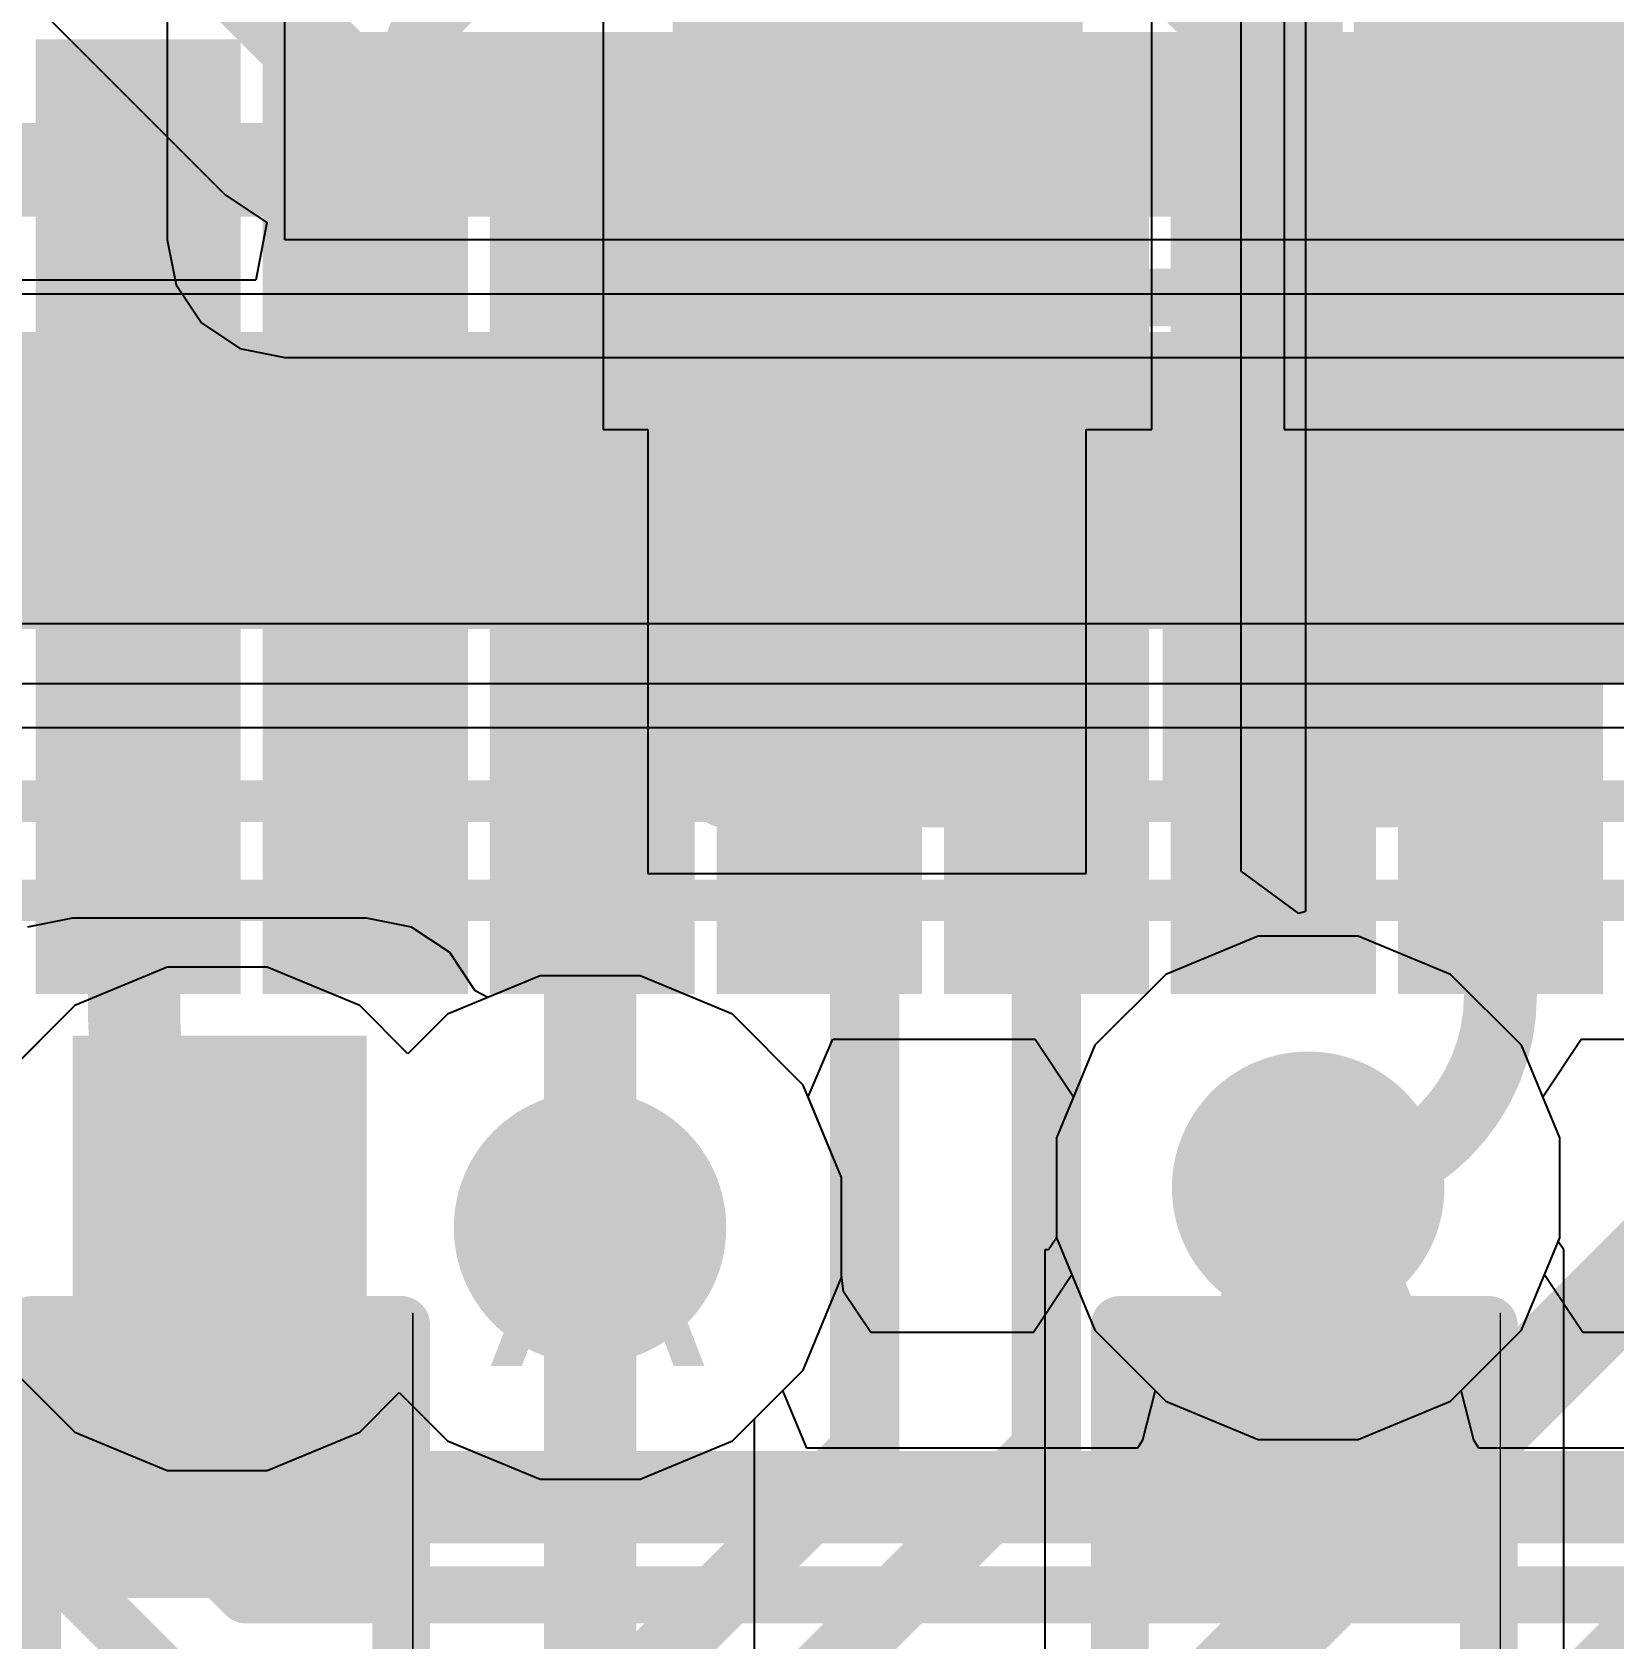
# Model space of a CAD drawing. Header units: inches. Extents: x 0 to 208, y 0 to 213.
# Drawn here: x 4.1162 to 4.2533, y 3.0297 to 3.169 of the extents above; entities that cross this region are included whole.
import ezdxf

# ---------------------------------------------------------------- set-up
doc = ezdxf.new("R2010")
doc.units = ezdxf.units.IN
doc.header["$MEASUREMENT"] = 0
for name, color, linetype in [('Bottom Layer', 5, 'Continuous'), ('Bottom Overlay', 54, 'Continuous'), ('Bottom Paste', 16, 'Continuous'), ('Bottom Solder', 6, 'Continuous'), ('Drill Drawing', 1, 'Continuous'), ('L2_GND1', 16, 'Continuous'), ('L3_SIG1', 76, 'Continuous'), ('L4_PWR', 90, 'Continuous'), ('L5_GND2', 156, 'Continuous'), ('L6_SIG2', 130, 'Continuous'), ('L7_GND3', 216, 'Continuous'), ('Top Layer', 1, 'Continuous'), ('Top Paste', 8, 'Continuous'), ('Top Solder', 216, 'Continuous'), ('Via Holes', 16, 'Continuous')]:
    doc.layers.add(name, color=color, linetype=linetype)
doc.styles.add('Arial', font='', dxfattribs={"height": 0.2})
doc.styles.get('Arial').set_extended_font_data('Arial')

# ---------------------------------------------------------------- blocks, each defined once
blk = doc.blocks.new('AS0B826_S78B_7H_8')
at = {"layer": 'Top Layer'}
for points in [[(1.20373715, 1.0386207), (1.21751665, 1.0386207), (1.21751665, 0.9598807), (1.20373715, 0.9598807)], [(1.22342715, 1.0386207), (1.23720665, 1.0386207), (1.23720665, 0.9598807), (1.22342715, 0.9598807)], [(1.24310715, 1.0386207), (1.25688665, 1.0386207), (1.25688665, 0.9598807), (1.24310715, 0.9598807)], [(1.26279715, 1.0386207), (1.27657665, 1.0386207), (1.27657665, 0.9598807), (1.26279715, 0.9598807)], [(1.28248715, 1.0386207), (1.29626665, 1.0386207), (1.29626665, 0.9598807), (1.28248715, 0.9598807)], [(1.30216715, 1.0386207), (1.31594665, 1.0386207), (1.31594665, 0.9598807), (1.30216715, 0.9598807)], [(1.32185715, 1.0386207), (1.33563665, 1.0386207), (1.33563665, 0.9598807), (1.32185715, 0.9598807)]]:
    blk.add_hatch(color=1, dxfattribs=at).paths.add_polyline_path(points)
at = {"layer": 'Top Paste'}
for points in [[(1.20373715, 1.0386207), (1.21751665, 1.0386207), (1.21751665, 0.9598807), (1.20373715, 0.9598807)], [(1.22342715, 1.0386207), (1.23720665, 1.0386207), (1.23720665, 0.9598807), (1.22342715, 0.9598807)], [(1.24310715, 1.0386207), (1.25688665, 1.0386207), (1.25688665, 0.9598807), (1.24310715, 0.9598807)], [(1.26279715, 1.0386207), (1.27657665, 1.0386207), (1.27657665, 0.9598807), (1.26279715, 0.9598807)], [(1.28248715, 1.0386207), (1.29626665, 1.0386207), (1.29626665, 0.9598807), (1.28248715, 0.9598807)], [(1.30216715, 1.0386207), (1.31594665, 1.0386207), (1.31594665, 0.9598807), (1.30216715, 0.9598807)], [(1.32185715, 1.0386207), (1.33563665, 1.0386207), (1.33563665, 0.9598807), (1.32185715, 0.9598807)]]:
    blk.add_hatch(color=8, dxfattribs=at).paths.add_polyline_path(points)
at = {"layer": 'Top Solder'}
for points in [[(1.20173715, 1.0406207), (1.21951665, 1.0406207), (1.21951665, 0.9578807), (1.20173715, 0.9578807)], [(1.22142715, 1.0406207), (1.23920665, 1.0406207), (1.23920665, 0.9578807), (1.22142715, 0.9578807)], [(1.24110715, 1.0406207), (1.25888665, 1.0406207), (1.25888665, 0.9578807), (1.24110715, 0.9578807)], [(1.26079715, 1.0406207), (1.27857665, 1.0406207), (1.27857665, 0.9578807), (1.26079715, 0.9578807)], [(1.28048715, 1.0406207), (1.29826665, 1.0406207), (1.29826665, 0.9578807), (1.28048715, 0.9578807)], [(1.30016715, 1.0406207), (1.31794665, 1.0406207), (1.31794665, 0.9578807), (1.30016715, 0.9578807)], [(1.31985715, 1.0406207), (1.33763665, 1.0406207), (1.33763665, 0.9578807), (1.31985715, 0.9578807)]]:
    blk.add_hatch(color=216, dxfattribs=at).paths.add_polyline_path(points)
blk = doc.blocks.new('R___0402_B_40')
at = {"layer": 'Bottom Layer'}
for points in [[(-0.009500000000000001, 0.0124991), (-0.009499999999999998, -0.0125009), (-0.0275, -0.0125009), (-0.0275, 0.0124991)], [(0.0275, 0.0124991), (0.0275, -0.0125009), (0.009500000000000001, -0.0125009), (0.009499999999999998, 0.0124991)]]:
    blk.add_hatch(color=5, dxfattribs=at).paths.add_polyline_path(points)
at = {"layer": 'Bottom Paste'}
for points in [[(-0.009500000000000001, 0.0124991), (-0.009499999999999998, -0.0125009), (-0.0275, -0.0125009), (-0.0275, 0.0124991)], [(0.0275, 0.0124991), (0.0275, -0.0125009), (0.009500000000000001, -0.0125009), (0.009499999999999998, 0.0124991)]]:
    blk.add_hatch(color=16, dxfattribs=at).paths.add_polyline_path(points)
at = {"layer": 'Bottom Solder'}
for points in [[(-0.007334600000000002, 0.0146645), (-0.007334599999999998, -0.0146663), (-0.0296654, -0.0146663), (-0.0296654, 0.0146645)], [(0.0296654, 0.0146645), (0.0296654, -0.0146663), (0.007334600000000002, -0.0146663), (0.007334599999999998, 0.0146645)]]:
    blk.add_hatch(color=6, dxfattribs=at).paths.add_polyline_path(points)
at = {"layer": 'Bottom Overlay'}
for points in [[(-0.031, -0.0160009, 0.005, 0.005, 0), (-0.031, 0.0159991, 0.005, 0.005, 0)], [(0.031, 0.0159991, 0.005, 0.005, 0), (-0.031, 0.0159991, 0.005, 0.005, 0)], [(0.031, -0.0160009, 0.005, 0.005, 0), (0.031, 0.0159991, 0.005, 0.005, 0)], [(0.032, 0.0169991, 0.000127, 0.000127, 0), (-0.032, 0.0169991, 0.000127, 0.000127, 0)], [(0.031, -0.0160009, 0.005, 0.005, 0), (-0.031, -0.0160009, 0.005, 0.005, 0)]]:
    blk.add_lwpolyline(points, format="xyseb", dxfattribs=at)
for points in [[(-0.03225, 0.0159991, 0.0025, 0.0025, 1), (-0.02975, 0.0159991, 0.0025, 0.0025, 1)], [(-0.03225, 0.0159991, 0.0025, 0.0025, 1), (-0.02975, 0.0159991, 0.0025, 0.0025, 1)], [(0.02975, 0.0159991, 0.0025, 0.0025, 1), (0.03225, 0.0159991, 0.0025, 0.0025, 1)], [(0.02975, 0.0159991, 0.0025, 0.0025, 1), (0.03225, 0.0159991, 0.0025, 0.0025, 1)], [(-0.0320317, 0.0169991, 6.35e-05, 6.35e-05, 1), (-0.0319683, 0.0169991, 6.35e-05, 6.35e-05, 1)], [(0.0319683, 0.0169991, 6.35e-05, 6.35e-05, 1), (0.0320317, 0.0169991, 6.35e-05, 6.35e-05, 1)], [(-0.03225, -0.0160009, 0.0025, 0.0025, 1), (-0.02975, -0.0160009, 0.0025, 0.0025, 1)], [(-0.03225, -0.0160009, 0.0025, 0.0025, 1), (-0.02975, -0.0160009, 0.0025, 0.0025, 1)], [(0.02975, -0.0160009, 0.0025, 0.0025, 1), (0.03225, -0.0160009, 0.0025, 0.0025, 1)], [(0.02975, -0.0160009, 0.0025, 0.0025, 1), (0.03225, -0.0160009, 0.0025, 0.0025, 1)]]:
    blk.add_lwpolyline(points, format="xyseb", close=True, dxfattribs=at)
blk = doc.blocks.new('R___0402_B_145')
at = {"layer": 'Bottom Layer'}
for points in [[(-0.009500800000000002, 0.0124998), (-0.009500799999999998, -0.0125002), (-0.0275008, -0.0125002), (-0.0275008, 0.0124998)], [(0.0274992, 0.0124998), (0.0274992, -0.0125002), (0.009499200000000001, -0.0125002), (0.0094992, 0.0124998)]]:
    blk.add_hatch(color=5, dxfattribs=at).paths.add_polyline_path(points)
at = {"layer": 'Bottom Paste'}
for points in [[(-0.009500800000000002, 0.0124998), (-0.009500799999999998, -0.0125002), (-0.0275008, -0.0125002), (-0.0275008, 0.0124998)], [(0.0274992, 0.0124998), (0.0274992, -0.0125002), (0.009499200000000001, -0.0125002), (0.0094992, 0.0124998)]]:
    blk.add_hatch(color=16, dxfattribs=at).paths.add_polyline_path(points)
at = {"layer": 'Bottom Solder'}
for points in [[(-0.007335400000000001, 0.0146652), (-0.007335399999999999, -0.0146656), (-0.0296662, -0.0146656), (-0.0296662, 0.0146652)], [(0.0296646, 0.0146652), (0.0296646, -0.0146656), (0.007333800000000001, -0.0146656), (0.007333799999999999, 0.0146652)]]:
    blk.add_hatch(color=6, dxfattribs=at).paths.add_polyline_path(points)
at = {"layer": 'Bottom Overlay'}
for points in [[(0.0309992, 0.0159998, 0.005, 0.005, 0), (-0.0310008, 0.0159998, 0.005, 0.005, 0)], [(-0.0310008, -0.0160002, 0.005, 0.005, 0), (-0.0310008, 0.0159998, 0.005, 0.005, 0)], [(0.0309992, -0.0160002, 0.005, 0.005, 0), (0.0309992, 0.0159998, 0.005, 0.005, 0)], [(0.0319992, 0.0169998, 0.000127, 0.000127, 0), (-0.0320008, 0.0169998, 0.000127, 0.000127, 0)], [(0.0309992, -0.0160002, 0.005, 0.005, 0), (-0.0310008, -0.0160002, 0.005, 0.005, 0)]]:
    blk.add_lwpolyline(points, format="xyseb", dxfattribs=at)
for points in [[(-0.0322508, 0.0159998, 0.0025, 0.0025, 1), (-0.0297508, 0.0159998, 0.0025, 0.0025, 1)], [(-0.0322508, 0.0159998, 0.0025, 0.0025, 1), (-0.0297508, 0.0159998, 0.0025, 0.0025, 1)], [(0.0297492, 0.0159998, 0.0025, 0.0025, 1), (0.0322492, 0.0159998, 0.0025, 0.0025, 1)], [(0.0297492, 0.0159998, 0.0025, 0.0025, 1), (0.0322492, 0.0159998, 0.0025, 0.0025, 1)], [(-0.0320325, 0.0169998, 6.35e-05, 6.35e-05, 1), (-0.0319691, 0.0169998, 6.35e-05, 6.35e-05, 1)], [(0.0319675, 0.0169998, 6.35e-05, 6.35e-05, 1), (0.0320309, 0.0169998, 6.35e-05, 6.35e-05, 1)], [(-0.0322508, -0.0160002, 0.0025, 0.0025, 1), (-0.0297508, -0.0160002, 0.0025, 0.0025, 1)], [(-0.0322508, -0.0160002, 0.0025, 0.0025, 1), (-0.0297508, -0.0160002, 0.0025, 0.0025, 1)], [(0.0297492, -0.0160002, 0.0025, 0.0025, 1), (0.0322492, -0.0160002, 0.0025, 0.0025, 1)], [(0.0297492, -0.0160002, 0.0025, 0.0025, 1), (0.0322492, -0.0160002, 0.0025, 0.0025, 1)]]:
    blk.add_lwpolyline(points, format="xyseb", close=True, dxfattribs=at)
blk = doc.blocks.new('MAKK2016T2R2M__B_509')
at = {"layer": 'Bottom Layer'}
for points in [[(-0.04330735, 0.03543285), (-0.01574825, 0.03543285), (-0.01574825, -0.03543325), (-0.04330735, -0.03543325)], [(0.01574865, 0.03543285), (0.04330775, 0.03543285), (0.04330775, -0.03543325), (0.01574865, -0.03543325)]]:
    blk.add_hatch(color=5, dxfattribs=at).paths.add_polyline_path(points)
at = {"layer": 'Bottom Paste'}
for points in [[(-0.04330735, 0.03543285), (-0.01574825, 0.03543285), (-0.01574825, -0.03543325), (-0.04330735, -0.03543325)], [(0.01574865, 0.03543285), (0.04330775, 0.03543285), (0.04330775, -0.03543325), (0.01574865, -0.03543325)]]:
    blk.add_hatch(color=16, dxfattribs=at).paths.add_polyline_path(points)
at = {"layer": 'Bottom Solder'}
for points in [[(-0.04730735, 0.03943285), (-0.01174825, 0.03943285), (-0.01174825, -0.03943325), (-0.04730735, -0.03943325)], [(0.01174865, 0.03943285), (0.04730775, 0.03943285), (0.04730775, -0.03943325), (0.01174865, -0.03943325)]]:
    blk.add_hatch(color=6, dxfattribs=at).paths.add_polyline_path(points)
at = {"layer": 'Bottom Overlay'}
for points in [[(0.0070002, 0.0339998, 0.005, 0.005, 0), (-0.0079998, 0.0339998, 0.005, 0.005, 0)], [(0.0070002, -0.0340002, 0.005, 0.005, 0), (-0.0079998, -0.0340002, 0.005, 0.005, 0)]]:
    blk.add_lwpolyline(points, format="xyseb", dxfattribs=at)
for points in [[(-0.0092498, 0.0339998, 0.0025, 0.0025, 1), (-0.0067498, 0.0339998, 0.0025, 0.0025, 1)], [(0.0057502, 0.0339998, 0.0025, 0.0025, 1), (0.0082502, 0.0339998, 0.0025, 0.0025, 1)], [(-0.0092498, -0.0340002, 0.0025, 0.0025, 1), (-0.0067498, -0.0340002, 0.0025, 0.0025, 1)], [(0.0057502, -0.0340002, 0.0025, 0.0025, 1), (0.0082502, -0.0340002, 0.0025, 0.0025, 1)]]:
    blk.add_lwpolyline(points, format="xyseb", close=True, dxfattribs=at)
blk = doc.blocks.new('CAP_0402_B_591')
at = {"layer": 'Bottom Layer'}
for points in [[(-0.009499000000000002, 0.0124998), (-0.009498999999999999, -0.0125002), (-0.027499, -0.0125002), (-0.027499, 0.0124998)], [(0.027501, 0.0124998), (0.027501, -0.0125002), (0.009501, -0.0125002), (0.009500999999999999, 0.0124998)]]:
    blk.add_hatch(color=5, dxfattribs=at).paths.add_polyline_path(points)
at = {"layer": 'Bottom Paste'}
for points in [[(-0.009499000000000002, 0.0124998), (-0.009498999999999999, -0.0125002), (-0.027499, -0.0125002), (-0.027499, 0.0124998)], [(0.027501, 0.0124998), (0.027501, -0.0125002), (0.009501, -0.0125002), (0.009500999999999999, 0.0124998)]]:
    blk.add_hatch(color=16, dxfattribs=at).paths.add_polyline_path(points)
at = {"layer": 'Bottom Solder'}
for points in [[(-0.007136800000000001, 0.014862), (-0.007136799999999999, -0.0148624), (-0.0298612, -0.0148624), (-0.0298612, 0.014862)], [(0.0298632, 0.014862), (0.0298632, -0.0148624), (0.007138800000000002, -0.0148624), (0.007138799999999999, 0.014862)]]:
    blk.add_hatch(color=6, dxfattribs=at).paths.add_polyline_path(points)
at = {"layer": 'Bottom Overlay'}
for points in [[(-0.010999, 0.0159998, 0.005, 0.005, 0), (-0.030999, 0.0159998, 0.005, 0.005, 0)], [(-0.030999, 0.0159998, 0.005, 0.005, 0), (-0.030999, -0.0160002, 0.005, 0.005, 0)], [(0.031001, 0.0159998, 0.005, 0.005, 0), (0.011001, 0.0159998, 0.005, 0.005, 0)], [(0.031001, 0.0159998, 0.005, 0.005, 0), (0.031001, -0.0160002, 0.005, 0.005, 0)], [(-0.010999, -0.0160002, 0.005, 0.005, 0), (-0.030999, -0.0160002, 0.005, 0.005, 0)], [(0.031001, -0.0160002, 0.005, 0.005, 0), (0.011001, -0.0160002, 0.005, 0.005, 0)]]:
    blk.add_lwpolyline(points, format="xyseb", dxfattribs=at)
for points in [[(-0.032249, 0.0159998, 0.0025, 0.0025, 1), (-0.029749, 0.0159998, 0.0025, 0.0025, 1)], [(-0.032249, 0.0159998, 0.0025, 0.0025, 1), (-0.029749, 0.0159998, 0.0025, 0.0025, 1)], [(-0.012249, 0.0159998, 0.0025, 0.0025, 1), (-0.009749, 0.0159998, 0.0025, 0.0025, 1)], [(0.009751, 0.0159998, 0.0025, 0.0025, 1), (0.012251, 0.0159998, 0.0025, 0.0025, 1)], [(0.029751, 0.0159998, 0.0025, 0.0025, 1), (0.032251, 0.0159998, 0.0025, 0.0025, 1)], [(0.029751, 0.0159998, 0.0025, 0.0025, 1), (0.032251, 0.0159998, 0.0025, 0.0025, 1)], [(-0.032249, -0.0160002, 0.0025, 0.0025, 1), (-0.029749, -0.0160002, 0.0025, 0.0025, 1)], [(-0.032249, -0.0160002, 0.0025, 0.0025, 1), (-0.029749, -0.0160002, 0.0025, 0.0025, 1)], [(-0.012249, -0.0160002, 0.0025, 0.0025, 1), (-0.009749, -0.0160002, 0.0025, 0.0025, 1)], [(0.009751, -0.0160002, 0.0025, 0.0025, 1), (0.012251, -0.0160002, 0.0025, 0.0025, 1)], [(0.029751, -0.0160002, 0.0025, 0.0025, 1), (0.032251, -0.0160002, 0.0025, 0.0025, 1)], [(0.029751, -0.0160002, 0.0025, 0.0025, 1), (0.032251, -0.0160002, 0.0025, 0.0025, 1)]]:
    blk.add_lwpolyline(points, format="xyseb", close=True, dxfattribs=at)

msp = doc.modelspace()

# ---------------------------------------------------------------- hatches: boundary and pattern name
at = {"layer": 'Bottom Layer'}
msp.add_hatch(color=5, dxfattribs=at).paths.add_polyline_path([(4.1196698, 3.0354396), (4.1451698, 3.0354396), (4.1451698, 3.082), (4.1196698, 3.082)])
h = msp.add_hatch(color=5, dxfattribs=at)
edge = h.paths.add_edge_path()
edge.add_arc((4.2268151, 3.0688252), 0.011811, 0, 360)
h = msp.add_hatch(color=5, dxfattribs=at)
edge = h.paths.add_edge_path()
edge.add_arc((4.1322158, 3.0661305), 0.011811, 0, 360)
h = msp.add_hatch(color=5, dxfattribs=at)
edge = h.paths.add_edge_path()
edge.add_arc((4.1645418, 3.0653776), 0.011811, 0, 360)
at = {"layer": 'L2_GND1'}
h = msp.add_hatch(color=16, dxfattribs=at)
edge = h.paths.add_edge_path()
edge.add_arc((4.2268151, 3.0688252), 0.011811, 0, 360)
h = msp.add_hatch(color=16, dxfattribs=at)
edge = h.paths.add_edge_path()
edge.add_arc((4.1322158, 3.0661305), 0.011811, 0, 360)
h = msp.add_hatch(color=16, dxfattribs=at)
edge = h.paths.add_edge_path()
edge.add_arc((4.1645418, 3.0653776), 0.011811, 0, 360)
at = {"layer": 'L3_SIG1'}
h = msp.add_hatch(color=76, dxfattribs=at)
edge = h.paths.add_edge_path()
edge.add_arc((4.2268151, 3.0688252), 0.011811, 0, 360)
h = msp.add_hatch(color=76, dxfattribs=at)
edge = h.paths.add_edge_path()
edge.add_arc((4.1322158, 3.0661305), 0.011811, 0, 360)
h = msp.add_hatch(color=76, dxfattribs=at)
edge = h.paths.add_edge_path()
edge.add_arc((4.1645418, 3.0653776), 0.011811, 0, 360)
at = {"layer": 'L4_PWR'}
h = msp.add_hatch(color=90, dxfattribs=at)
edge = h.paths.add_edge_path()
edge.add_arc((4.2268151, 3.0688252), 0.011811, 0, 360)
h = msp.add_hatch(color=90, dxfattribs=at)
edge = h.paths.add_edge_path()
edge.add_arc((4.1322158, 3.0661305), 0.011811, 0, 360)
h = msp.add_hatch(color=90, dxfattribs=at)
edge = h.paths.add_edge_path()
edge.add_arc((4.1645418, 3.0653776), 0.011811, 0, 360)
at = {"layer": 'L5_GND2'}
h = msp.add_hatch(color=156, dxfattribs=at)
edge = h.paths.add_edge_path()
edge.add_arc((4.2268151, 3.0688252), 0.011811, 0, 360)
h = msp.add_hatch(color=156, dxfattribs=at)
edge = h.paths.add_edge_path()
edge.add_arc((4.1322158, 3.0661305), 0.011811, 0, 360)
h = msp.add_hatch(color=156, dxfattribs=at)
edge = h.paths.add_edge_path()
edge.add_arc((4.1645418, 3.0653776), 0.011811, 0, 360)
at = {"layer": 'L6_SIG2'}
h = msp.add_hatch(color=130, dxfattribs=at)
edge = h.paths.add_edge_path()
edge.add_arc((4.2268151, 3.0688252), 0.011811, 0, 360)
h = msp.add_hatch(color=130, dxfattribs=at)
edge = h.paths.add_edge_path()
edge.add_arc((4.1322158, 3.0661305), 0.011811, 0, 360)
h = msp.add_hatch(color=130, dxfattribs=at)
edge = h.paths.add_edge_path()
edge.add_arc((4.1645418, 3.0653776), 0.011811, 0, 360)
at = {"layer": 'L7_GND3'}
h = msp.add_hatch(color=216, dxfattribs=at)
edge = h.paths.add_edge_path()
edge.add_arc((4.2268151, 3.0688252), 0.011811, 0, 360)
h = msp.add_hatch(color=216, dxfattribs=at)
edge = h.paths.add_edge_path()
edge.add_arc((4.1322158, 3.0661305), 0.011811, 0, 360)
h = msp.add_hatch(color=216, dxfattribs=at)
edge = h.paths.add_edge_path()
edge.add_arc((4.1645418, 3.0653776), 0.011811, 0, 360)
at = {"layer": 'Top Layer'}
h = msp.add_hatch(color=1, dxfattribs=at)
edge = h.paths.add_edge_path()
edge.add_arc((4.2268151, 3.0688252), 0.011811, 0, 360)
h = msp.add_hatch(color=1, dxfattribs=at)
edge = h.paths.add_edge_path()
edge.add_arc((4.1322158, 3.0661305), 0.011811, 0, 360)
h = msp.add_hatch(color=1, dxfattribs=at)
edge = h.paths.add_edge_path()
edge.add_arc((4.1645418, 3.0653776), 0.011811, 0, 360)
at = {"layer": 'Via Holes'}
h = msp.add_hatch(color=7, dxfattribs=at)
edge = h.paths.add_edge_path()
edge.add_arc((4.2268151, 3.0688252), 0.0059055, 0, 360)
h = msp.add_hatch(color=7, dxfattribs=at)
edge = h.paths.add_edge_path()
edge.add_arc((4.1322158, 3.0661305), 0.0059055, 0, 360)
h = msp.add_hatch(color=7, dxfattribs=at)
edge = h.paths.add_edge_path()
edge.add_arc((4.1645418, 3.0653776), 0.0059055, 0, 360)

# ---------------------------------------------------------------- linework, layer by layer
at = {"layer": 'Bottom Layer'}
for p, q in [((4.2132513, 3.1345672), (4.2132513, 3.214)), ((4.2247483, 3.2119702), (4.2247483, 3.1345672)), ((4.1656923, 3.1750708), (4.1656923, 3.1345672)), ((4.1656923, 3.1345672), (4.1695588, 3.1345672)), ((4.1695588, 3.1345672), (4.1695588, 3.0960664)), ((4.2075588, 3.0960664), (4.2075588, 3.1345672)), ((4.2075588, 3.1345672), (4.2132513, 3.1345672)), ((4.2247483, 3.1345672), (4.2723073, 3.1345672)), ((4.1695588, 3.0960664), (4.2075588, 3.0960664)), ((4.1196698, 3.0921959), (4.115768, 3.0914198)), ((4.1451698, 3.0921959), (4.1196698, 3.0921959)), ((4.1490716, 3.0914198), (4.1451698, 3.0921959)), ((4.1523794, 3.0892096), (4.1490716, 3.0914198)), ((4.2224766, 3.0906362), (4.2144602, 3.0873157)), ((4.2311536, 3.0906362), (4.2224766, 3.0906362)), ((4.23917, 3.0873157), (4.2311536, 3.0906362)), ((4.1545895, 3.0859019), (4.1523794, 3.0892096)), ((4.1602033, 3.0871886), (4.1556842, 3.0853167)), ((4.1688803, 3.0871886), (4.1602033, 3.0871886)), ((4.1768967, 3.0838681), (4.1688803, 3.0871886)), ((4.2144602, 3.0873157), (4.2083246, 3.0811801)), ((4.2453056, 3.0811801), (4.23917, 3.0873157)), ((4.1556842, 3.0853167), (4.1545895, 3.0859019)), ((4.1830323, 3.0777325), (4.1768967, 3.0838681)), ((4.2083246, 3.0811801), (4.2050041, 3.0731637)), ((4.2486261, 3.0731637), (4.2453056, 3.0811801)), ((4.1863528, 3.0697161), (4.1830323, 3.0777325)), ((4.2050041, 3.0731637), (4.2050041, 3.0644868)), ((4.2486261, 3.0644867), (4.2486261, 3.0731637)), ((4.1863528, 3.0610391), (4.1863528, 3.0697161)), ((4.2050041, 3.0644868), (4.2043044, 3.0634396)), ((4.248496, 3.0641727), (4.2486261, 3.0644867)), ((4.2489859, 3.0634396), (4.248496, 3.0641727)), ((4.2043044, 3.0634396), (4.2039858, 3.0634396)), ((4.2039858, 3.0634396), (4.2039858, 3.0215553)), ((4.2489858, 3.0128856), (4.2489858, 3.0634396)), ((4.2489858, 3.0634396), (4.2489859, 3.0634396)), ((4.1830323, 3.0530227), (4.1863528, 3.0610391)), ((4.1788161, 3.0488065), (4.1830323, 3.0530227)), ((4.1788161, 3.0218263), (4.1788161, 3.0488065))]:
    msp.add_line(p, q, dxfattribs=at)
for points in [[(4.1885588, 3.1185664, 0.008, 0.008, 0), (4.1885588, 3.1888236, 0.008, 0.008, 0)], [(4.2255588, 3.1185664, 0.012, 0.012, 0), (4.2752643, 3.1185664, 0.012, 0.012, 0)], [(4.2268151, 3.0457689, 0.00633, 0.00633, 0), (4.2268151, 3.0688252, 0.00633, 0.00633, 0)], [(4.1356928, 3.0656075, 0.008, 0.008, 0), (4.1362158, 3.0661305, 0.008, 0.008, 0)], [(4.1356928, 3.0449626, 0.008, 0.008, 0), (4.1356928, 3.0656075, 0.008, 0.008, 0)], [(4.1645418, 2.9721978, 0.008, 0.008, 0), (4.1645418, 3.0653776, 0.008, 0.008, 0)], [(4.1351698, 3.0444396, 0.008, 0.008, 0), (4.1356928, 3.0449626, 0.008, 0.008, 0)]]:
    msp.add_lwpolyline(points, format="xyseb", dxfattribs=at)
for points in [[(4.2225588, 3.1185664, 0.006, 0.006, 1), (4.2285588, 3.1185664, 0.006, 0.006, 1)], [(4.1865588, 3.1185664, 0.004, 0.004, 1), (4.1905588, 3.1185664, 0.004, 0.004, 1)], [(4.2252326, 3.0688252, 0.003165, 0.003165, 1), (4.2283976, 3.0688252, 0.003165, 0.003165, 1)], [(4.1342158, 3.0661305, 0.004, 0.004, 1), (4.1382158, 3.0661305, 0.004, 0.004, 1)], [(4.1336928, 3.0656075, 0.004, 0.004, 1), (4.1376928, 3.0656075, 0.004, 0.004, 1)], [(4.1336928, 3.0656075, 0.004, 0.004, 1), (4.1376928, 3.0656075, 0.004, 0.004, 1)], [(4.1625418, 3.0653776, 0.004, 0.004, 1), (4.1665418, 3.0653776, 0.004, 0.004, 1)], [(4.1336928, 3.0449626, 0.004, 0.004, 1), (4.1376928, 3.0449626, 0.004, 0.004, 1)], [(4.1336928, 3.0449626, 0.004, 0.004, 1), (4.1376928, 3.0449626, 0.004, 0.004, 1)], [(4.2252326, 3.0457689, 0.003165, 0.003165, 1), (4.2283976, 3.0457689, 0.003165, 0.003165, 1)], [(4.1331698, 3.0444396, 0.004, 0.004, 1), (4.1371698, 3.0444396, 0.004, 0.004, 1)]]:
    msp.add_lwpolyline(points, format="xyseb", close=True, dxfattribs=at)
at = {"layer": 'L2_GND1'}
for p, q in [((3.7957849, 3.1125442), (4.5090469, 3.1125442)), ((4.2224766, 3.0906362), (4.2144602, 3.0873157)), ((4.2311536, 3.0906362), (4.2224766, 3.0906362)), ((4.23917, 3.0873157), (4.2311536, 3.0906362)), ((4.1278773, 3.0879415), (4.1198609, 3.084621)), ((4.1365543, 3.0879415), (4.1278773, 3.0879415)), ((4.1445707, 3.084621), (4.1365543, 3.0879415)), ((4.1602033, 3.0871886), (4.1521869, 3.0838681)), ((4.1688803, 3.0871886), (4.1602033, 3.0871886)), ((4.1768967, 3.0838681), (4.1688803, 3.0871886)), ((4.2144602, 3.0873157), (4.2083246, 3.0811801)), ((4.2453056, 3.0811801), (4.23917, 3.0873157)), ((4.1198609, 3.084621), (4.1137253, 3.0784854)), ((4.1487552, 3.0804364), (4.1445707, 3.084621)), ((4.1521869, 3.0838681), (4.1487552, 3.0804364)), ((4.1830323, 3.0777325), (4.1768967, 3.0838681)), ((4.2083246, 3.0811801), (4.2050041, 3.0731637)), ((4.2486261, 3.0731637), (4.2453056, 3.0811801)), ((4.1863528, 3.0697161), (4.1830323, 3.0777325)), ((4.2050041, 3.0731637), (4.2050041, 3.0644867)), ((4.2486261, 3.0644867), (4.2486261, 3.0731637)), ((4.1863528, 3.0610391), (4.1863528, 3.0697161)), ((4.2050041, 3.0644867), (4.2083246, 3.0564703)), ((4.2453056, 3.0564703), (4.2486261, 3.0644867)), ((4.1830323, 3.0530227), (4.1863528, 3.0610391)), ((4.2083246, 3.0564703), (4.2144602, 3.0503347)), ((4.23917, 3.0503347), (4.2453056, 3.0564703)), ((4.1137253, 3.0537756), (4.1198609, 3.04764)), ((4.1768967, 3.0468871), (4.1830323, 3.0530227)), ((4.1445707, 3.04764), (4.1480024, 3.0510716)), ((4.1480024, 3.0510716), (4.1521869, 3.0468871)), ((4.2144602, 3.0503347), (4.2224766, 3.0470142)), ((4.2311536, 3.0470142), (4.23917, 3.0503347)), ((4.1198609, 3.04764), (4.1278773, 3.0443195)), ((4.1365543, 3.0443195), (4.1445707, 3.04764)), ((4.1521869, 3.0468871), (4.1602033, 3.0435666)), ((4.1688803, 3.0435666), (4.1768967, 3.0468871)), ((4.2224766, 3.0470142), (4.2311536, 3.0470142)), ((4.1278773, 3.0443195), (4.1365543, 3.0443195)), ((4.1602033, 3.0435666), (4.1688803, 3.0435666))]:
    msp.add_line(p, q, dxfattribs=at)
for points in [[(4.107, 3.157, 0.008, 0.008, 0), (4.6323664, 3.157, 0.008, 0.008, 0)], [(3.7898723, 3.1268185, 0.008, 0.008, 0), (4.6488185, 3.1268185, 0.008, 0.008, 0)]]:
    msp.add_lwpolyline(points, format="xyseb", dxfattribs=at)
at = {"layer": 'L3_SIG1'}
for p, q in [((4.1278655, 3.2033525), (4.1278655, 3.151)), ((4.1380614, 3.151), (4.1380614, 3.2033525)), ((4.1278655, 3.151), (4.1286416, 3.1470982)), ((4.591, 3.151), (4.1380614, 3.151)), ((4.1286416, 3.1470982), (4.1308518, 3.1437904)), ((4.1308518, 3.1437904), (4.1341596, 3.1415802)), ((4.1341596, 3.1415802), (4.1380614, 3.1408041)), ((4.1380614, 3.1408041), (4.591, 3.1408041)), ((4.2224766, 3.0906362), (4.2144602, 3.0873157)), ((4.2311536, 3.0906362), (4.2224766, 3.0906362)), ((4.23917, 3.0873157), (4.2311536, 3.0906362)), ((4.1278773, 3.0879415), (4.1198609, 3.084621)), ((4.1365543, 3.0879415), (4.1278773, 3.0879415)), ((4.1445707, 3.084621), (4.1365543, 3.0879415)), ((4.1602033, 3.0871886), (4.1521869, 3.0838681)), ((4.1688803, 3.0871886), (4.1602033, 3.0871886)), ((4.1768967, 3.0838681), (4.1688803, 3.0871886)), ((4.2144602, 3.0873157), (4.2083246, 3.0811801)), ((4.2453056, 3.0811801), (4.23917, 3.0873157)), ((4.1198609, 3.084621), (4.114271, 3.0790311)), ((4.1487552, 3.0804364), (4.1445707, 3.084621)), ((4.1521869, 3.0838681), (4.1487552, 3.0804364)), ((4.1830323, 3.0777325), (4.1768967, 3.0838681)), ((4.2083246, 3.0811801), (4.2050041, 3.0731637)), ((4.2486261, 3.0731637), (4.2453056, 3.0811801)), ((4.1863528, 3.0697161), (4.1830323, 3.0777325)), ((4.2050041, 3.0731637), (4.2050041, 3.0644867)), ((4.2486261, 3.0644867), (4.2486261, 3.0731637)), ((4.1863528, 3.0610391), (4.1863528, 3.0697161)), ((4.2050041, 3.0644867), (4.2083246, 3.0564703)), ((4.2453056, 3.0564703), (4.2486261, 3.0644867)), ((4.1830323, 3.0530227), (4.1863528, 3.0610391)), ((4.2083246, 3.0564703), (4.213546, 3.0512489)), ((4.2400842, 3.0512489), (4.2453056, 3.0564703)), ((4.1812585, 3.0512489), (4.1830323, 3.0530227)), ((4.1833296, 3.0462489), (4.1812585, 3.0512489)), ((4.213546, 3.0512489), (4.2124354, 3.0469539)), ((4.2411948, 3.0469539), (4.2400842, 3.0512489)), ((4.2120131, 3.0462489), (4.1833296, 3.0462489)), ((4.2124354, 3.0469539), (4.2120131, 3.0462489)), ((4.2416171, 3.0462489), (4.2411948, 3.0469539)), ((4.3541713, 3.0462489), (4.2416171, 3.0462489))]:
    msp.add_line(p, q, dxfattribs=at)
for points in [[(4.0775371, 3.0907108, 0.0049435, 0.0049435, 0), (4.134715, 3.0335329, 0.0049435, 0.0049435, 0)], [(4.0675936, 3.0865921, 0.0049435, 0.0049435, 0), (4.1305963, 3.0235894, 0.0049435, 0.0049435, 0)], [(4.134715, 3.0335329, 0.0049435, 0.0049435, 0), (4.3967202, 3.0335329, 0.0049435, 0.0049435, 0)]]:
    msp.add_lwpolyline(points, format="xyseb", dxfattribs=at)
msp.add_lwpolyline([(4.1334791, 3.0335329, 0.0024717, 0.0024717, 1), (4.1359509, 3.0335329, 0.0024717, 0.0024717, 1)], format="xyseb", close=True, dxfattribs=at)
msp.add_lwpolyline([(4.1334791, 3.0335329, 0.0024717, 0.0024717, 1), (4.1359509, 3.0335329, 0.0024717, 0.0024717, 1)], format="xyseb", close=True, dxfattribs=at)
at = {"layer": 'L4_PWR'}
for p, q in [((4.2224766, 3.0906362), (4.2144602, 3.0873157)), ((4.2311536, 3.0906362), (4.2224766, 3.0906362)), ((4.23917, 3.0873157), (4.2311536, 3.0906362)), ((4.1278773, 3.0879415), (4.1198609, 3.084621)), ((4.1365543, 3.0879415), (4.1278773, 3.0879415)), ((4.1445707, 3.084621), (4.1365543, 3.0879415)), ((4.1602033, 3.0871886), (4.1521869, 3.0838681)), ((4.1688803, 3.0871886), (4.1602033, 3.0871886)), ((4.1768967, 3.0838681), (4.1688803, 3.0871886)), ((4.2144602, 3.0873157), (4.2083246, 3.0811801)), ((4.2453056, 3.0811801), (4.23917, 3.0873157)), ((4.1198609, 3.084621), (4.1137253, 3.0784854)), ((4.1487552, 3.0804364), (4.1445707, 3.084621)), ((4.1521869, 3.0838681), (4.1487552, 3.0804364)), ((4.1830323, 3.0777325), (4.1768967, 3.0838681)), ((4.2083246, 3.0811801), (4.2050041, 3.0731637)), ((4.2486261, 3.0731637), (4.2453056, 3.0811801)), ((4.1863528, 3.0697161), (4.1830323, 3.0777325)), ((4.2050041, 3.0731637), (4.2050041, 3.0644867)), ((4.2486261, 3.0644867), (4.2486261, 3.0731637)), ((4.1863528, 3.0610391), (4.1863528, 3.0697161)), ((4.2050041, 3.0644867), (4.2083246, 3.0564703)), ((4.2453056, 3.0564703), (4.2486261, 3.0644867)), ((4.1830323, 3.0530227), (4.1863528, 3.0610391)), ((4.2083246, 3.0564703), (4.2144602, 3.0503347)), ((4.23917, 3.0503347), (4.2453056, 3.0564703)), ((4.1137253, 3.0537756), (4.1198609, 3.04764)), ((4.1768967, 3.0468871), (4.1830323, 3.0530227)), ((4.1445707, 3.04764), (4.1480024, 3.0510716)), ((4.1480024, 3.0510716), (4.1521869, 3.0468871)), ((4.2144602, 3.0503347), (4.2224766, 3.0470142)), ((4.2311536, 3.0470142), (4.23917, 3.0503347)), ((4.1198609, 3.04764), (4.1278773, 3.0443195)), ((4.1365543, 3.0443195), (4.1445707, 3.04764)), ((4.1521869, 3.0468871), (4.1602033, 3.0435666)), ((4.1688803, 3.0435666), (4.1768967, 3.0468871)), ((4.2224766, 3.0470142), (4.2311536, 3.0470142)), ((4.1278773, 3.0443195), (4.1365543, 3.0443195)), ((4.1602033, 3.0435666), (4.1688803, 3.0435666))]:
    msp.add_line(p, q, dxfattribs=at)
at = {"layer": 'L5_GND2'}
for p, q in [((5.2655061, 3.1462743), (3.736, 3.1462743)), ((3.7419126, 3.1177257), (4.5135888, 3.1177257)), ((4.2224766, 3.0906362), (4.2144602, 3.0873157)), ((4.2311536, 3.0906362), (4.2224766, 3.0906362)), ((4.23917, 3.0873157), (4.2311536, 3.0906362)), ((4.1278773, 3.0879415), (4.1198609, 3.084621)), ((4.1365543, 3.0879415), (4.1278773, 3.0879415)), ((4.1445707, 3.084621), (4.1365543, 3.0879415)), ((4.1602033, 3.0871886), (4.1521869, 3.0838681)), ((4.1688803, 3.0871886), (4.1602033, 3.0871886)), ((4.1768967, 3.0838681), (4.1688803, 3.0871886)), ((4.2144602, 3.0873157), (4.2083246, 3.0811801)), ((4.2453056, 3.0811801), (4.23917, 3.0873157)), ((4.1198609, 3.084621), (4.1137253, 3.0784854)), ((4.1487552, 3.0804364), (4.1445707, 3.084621)), ((4.1521869, 3.0838681), (4.1487552, 3.0804364)), ((4.1830323, 3.0777325), (4.1768967, 3.0838681)), ((4.2083246, 3.0811801), (4.2050041, 3.0731637)), ((4.2486261, 3.0731637), (4.2453056, 3.0811801)), ((4.1863528, 3.0697161), (4.1830323, 3.0777325)), ((4.2050041, 3.0731637), (4.2050041, 3.0644867)), ((4.2486261, 3.0644867), (4.2486261, 3.0731637)), ((4.1863528, 3.0610391), (4.1863528, 3.0697161)), ((4.2050041, 3.0644867), (4.2083246, 3.0564703)), ((4.2453056, 3.0564703), (4.2486261, 3.0644867)), ((4.1830323, 3.0530227), (4.1863528, 3.0610391)), ((4.2083246, 3.0564703), (4.2144602, 3.0503347)), ((4.23917, 3.0503347), (4.2453056, 3.0564703)), ((4.1137253, 3.0537756), (4.1198609, 3.04764)), ((4.1768967, 3.0468871), (4.1830323, 3.0530227)), ((4.1445707, 3.04764), (4.1480024, 3.0510716)), ((4.1480024, 3.0510716), (4.1521869, 3.0468871)), ((4.2144602, 3.0503347), (4.2224766, 3.0470142)), ((4.2311536, 3.0470142), (4.23917, 3.0503347)), ((4.1198609, 3.04764), (4.1278773, 3.0443195)), ((4.1365543, 3.0443195), (4.1445707, 3.04764)), ((4.1521869, 3.0468871), (4.1602033, 3.0435666)), ((4.1688803, 3.0435666), (4.1768967, 3.0468871)), ((4.2224766, 3.0470142), (4.2311536, 3.0470142)), ((4.1278773, 3.0443195), (4.1365543, 3.0443195)), ((4.1602033, 3.0435666), (4.1688803, 3.0435666))]:
    msp.add_line(p, q, dxfattribs=at)
msp.add_lwpolyline([(3.736, 3.132, 0.008, 0.008, 0), (5.3468345, 3.132, 0.008, 0.008, 0)], format="xyseb", dxfattribs=at)
at = {"layer": 'L6_SIG2'}
for p, q in [((3.0389126, 3.1087257), (4.4165435, 3.1087257)), ((4.2224766, 3.0906362), (4.2144602, 3.0873157)), ((4.2311536, 3.0906362), (4.2224766, 3.0906362)), ((4.23917, 3.0873157), (4.2311536, 3.0906362)), ((4.1278773, 3.0879415), (4.1198609, 3.084621)), ((4.1365543, 3.0879415), (4.1278773, 3.0879415)), ((4.1445707, 3.084621), (4.1365543, 3.0879415)), ((4.1602033, 3.0871886), (4.1521869, 3.0838681)), ((4.1688803, 3.0871886), (4.1602033, 3.0871886)), ((4.1768967, 3.0838681), (4.1688803, 3.0871886)), ((4.2144602, 3.0873157), (4.2083246, 3.0811801)), ((4.2453056, 3.0811801), (4.23917, 3.0873157)), ((4.1198609, 3.084621), (4.1137253, 3.0784854)), ((4.1487552, 3.0804364), (4.1445707, 3.084621)), ((4.1521869, 3.0838681), (4.1487552, 3.0804364)), ((4.1830323, 3.0777325), (4.1768967, 3.0838681)), ((4.2083246, 3.0811801), (4.2050041, 3.0731637)), ((4.2486261, 3.0731637), (4.2453056, 3.0811801)), ((4.1863528, 3.0697161), (4.1830323, 3.0777325)), ((4.2050041, 3.0731637), (4.2050041, 3.0644867)), ((4.2486261, 3.0644867), (4.2486261, 3.0731637)), ((4.1863528, 3.0612743), (4.1863528, 3.0697161)), ((4.2050041, 3.0644867), (4.2063347, 3.0612743)), ((4.2472955, 3.0612743), (4.2486261, 3.0644867)), ((4.1865196, 3.0598055), (4.1863528, 3.0612743)), ((4.2063347, 3.0612743), (4.2029938, 3.0562743)), ((4.2506364, 3.0562743), (4.2472955, 3.0612743)), ((4.1888791, 3.0562743), (4.1865196, 3.0598055)), ((4.2029938, 3.0562743), (4.1888791, 3.0562743)), ((4.3402077, 3.0562743), (4.2506364, 3.0562743))]:
    msp.add_line(p, q, dxfattribs=at)
for points in [[(3.0016542, 3.157122, 0.008, 0.008, 0), (4.3331222, 3.1571222, 0.008, 0.008, 0)], [(3.015, 3.139, 0.008, 0.008, 0), (4.3703726, 3.139, 0.008, 0.008, 0)], [(3.033, 3.123, 0.008, 0.008, 0), (4.425, 3.123, 0.008, 0.008, 0)], [(3.7789999, 3.0419999, 0.008, 0.008, 0), (4.3765376, 3.042, 0.008, 0.008, 0)]]:
    msp.add_lwpolyline(points, format="xyseb", dxfattribs=at)
at = {"layer": 'L7_GND3'}
for p, q in [((4.0915092, 3.1963038), (4.1329063, 3.1549068)), ((4.1329063, 3.1549068), (4.1329065, 3.1549065)), ((4.1329065, 3.1549065), (4.1365155, 3.1524951)), ((4.1365155, 3.1524951), (4.1355631, 3.1474951)), ((4.1355631, 3.1474951), (3.5285579, 3.1474951)), ((4.1834574, 3.0767061), (4.1855915, 3.0817062)), ((4.1855915, 3.0817062), (4.2031305, 3.0817062)), ((4.2031305, 3.0817062), (4.2064714, 3.0767061)), ((4.2471588, 3.0767061), (4.2504997, 3.0817062)), ((4.2504997, 3.0817062), (4.3375698, 3.0817062)), ((4.1863528, 3.0697161), (4.1834574, 3.0767061)), ((4.2064714, 3.0767061), (4.2050041, 3.0731637)), ((4.2486261, 3.0731637), (4.2471588, 3.0767061)), ((4.2050041, 3.0731637), (4.2050041, 3.0644867)), ((4.2486261, 3.0644867), (4.2486261, 3.0731637)), ((4.1863528, 3.0610391), (4.1863528, 3.0697161)), ((4.2050041, 3.0644867), (4.2083246, 3.0564703)), ((4.2453056, 3.0564703), (4.2486261, 3.0644867)), ((4.1830323, 3.0530227), (4.1863528, 3.0610391)), ((4.2083246, 3.0564703), (4.2144602, 3.0503347)), ((4.23917, 3.0503347), (4.2453056, 3.0564703)), ((4.1137253, 3.0537756), (4.1198609, 3.04764)), ((4.1768967, 3.0468871), (4.1830323, 3.0530227)), ((4.1445707, 3.04764), (4.1480024, 3.0510716)), ((4.1480024, 3.0510716), (4.1521869, 3.0468871)), ((4.2144602, 3.0503347), (4.2224766, 3.0470142)), ((4.2311536, 3.0470142), (4.23917, 3.0503347)), ((4.1198609, 3.04764), (4.1278773, 3.0443195)), ((4.1365543, 3.0443195), (4.1445707, 3.04764)), ((4.1521869, 3.0468871), (4.1602033, 3.0435666)), ((4.1688803, 3.0435666), (4.1768967, 3.0468871)), ((4.2224766, 3.0470142), (4.2311536, 3.0470142)), ((4.1278773, 3.0443195), (4.1365543, 3.0443195)), ((4.1602033, 3.0435666), (4.1688803, 3.0435666))]:
    msp.add_line(p, q, dxfattribs=at)
for points in [[(4.0974219, 3.2105781, 0.008, 0.008, 0), (4.143, 3.165, 0.008, 0.008, 0)], [(4.143, 3.165, 0.008, 0.008, 0), (4.7825305, 3.165, 0.008, 0.008, 0)], [(3.5398665, 3.13526, 0.004, 0.004, 0), (4.7267222, 3.13526, 0.004, 0.004, 0)], [(3.4651126, 3.11926, 0.004, 0.004, 0), (4.7267222, 3.11926, 0.004, 0.004, 0)], [(3.4246535, 3.1023465, 0.0036061, 0.0036061, 0), (4.4213049, 3.1023465, 0.0036061, 0.0036061, 0)], [(3.4210888, 3.0937404, 0.0036061, 0.0036061, 0), (4.4177402, 3.0937404, 0.0036061, 0.0036061, 0)]]:
    msp.add_lwpolyline(points, format="xyseb", dxfattribs=at)
msp.add_lwpolyline([(4.141, 3.165, 0.004, 0.004, 1), (4.145, 3.165, 0.004, 0.004, 1)], format="xyseb", close=True, dxfattribs=at)
msp.add_lwpolyline([(4.141, 3.165, 0.004, 0.004, 1), (4.145, 3.165, 0.004, 0.004, 1)], format="xyseb", close=True, dxfattribs=at)
at = {"layer": 'Top Layer'}
for p, q in [((4.2210055, 3.0962783), (4.2210055, 3.1763762)), ((4.2265961, 3.1763762), (4.2265961, 3.0927858)), ((4.2260056, 3.0926014), (4.2210055, 3.0962783)), ((4.2265961, 3.0927858), (4.2260056, 3.0926014))]:
    msp.add_line(p, q, dxfattribs=at)
for points in [[(4.2237958, 3.1270062, 0.012, 0.012, 0), (4.2237958, 3.1876596, 0.012, 0.012, 0)], [(4.1494456, 3.1685824, 0.005, 0.005, 0), (4.1547394, 3.1738762, 0.005, 0.005, 0)], [(4.2141122, 3.1738762, 0.005, 0.005, 0), (4.219406, 3.1685824, 0.005, 0.005, 0)], [(4.1494456, 3.131396, 0.005, 0.005, 0), (4.1494456, 3.1685824, 0.005, 0.005, 0)], [(4.219406, 3.131396, 0.005, 0.005, 0), (4.219406, 3.1685824, 0.005, 0.005, 0)], [(4.125, 3.083551, 0.008, 0.008, 0), (4.125, 3.149, 0.008, 0.008, 0)], [(4.125, 3.149, 0.008, 0.008, 0), (4.1253658, 3.1486342, 0.008, 0.008, 0)], [(4.1253658, 3.1270062, 0.008, 0.008, 0), (4.1253658, 3.1486342, 0.008, 0.008, 0)], [(4.1450558, 3.1270062, 0.005, 0.005, 0), (4.1494456, 3.131396, 0.005, 0.005, 0)], [(4.219406, 3.131396, 0.005, 0.005, 0), (4.2237958, 3.1270062, 0.005, 0.005, 0)], [(4.1253658, 3.1032185, 0.008, 0.008, 0), (4.1253658, 3.1270062, 0.008, 0.008, 0)], [(4.1645418, 3.0653776, 0.008, 0.008, 0), (4.1645418, 3.1268122, 0.008, 0.008, 0)], [(4.1844258, 3.1270062, 0.006, 0.006, 0), (4.1883156, 3.1231164, 0.006, 0.006, 0)], [(4.2041158, 3.046126, 0.006, 0.006, 0), (4.2041158, 3.1270062, 0.006, 0.006, 0)], [(4.2434858, 3.0854959, 0.0063299, 0.0063299, 0), (4.2434858, 3.1270062, 0.0063299, 0.0063299, 0)], [(4.1883156, 3.0871586, 0.006, 0.006, 0), (4.1883156, 3.1231164, 0.006, 0.006, 0)], [(4.1883156, 3.0871586, 0.006, 0.006, 0), (4.1883528, 3.0871214, 0.006, 0.006, 0)], [(4.1883528, 3.0459193, 0.006, 0.006, 0), (4.1883528, 3.0871214, 0.006, 0.006, 0)], [(4.2434858, 3.0854959, 0.0063299, 0.0063299, -0.4142135623730951), (4.2268151, 3.0688252, 0.0063299, 0.0063299, 0)], [(4.1322158, 3.0661305, 0.008, 0.008, -0.198912367379658), (4.125, 3.083551, 0.008, 0.008, 0)], [(4.1921748, 2.9983396, 0.008, 0.008, 0), (4.2631658, 3.0693306, 0.008, 0.008, 0)], [(4.1645418, 3.0593776, 0.008, 0.008, 0), (4.1645418, 3.0653776, 0.008, 0.008, 0)], [(4.1521117, 2.9266027, 0.00633, 0.00633, 0), (4.2828558, 3.0573468, 0.00633, 0.00633, 0)], [(4.1326815, 2.9746917, 0.006, 0.006, 0), (4.2041158, 3.046126, 0.006, 0.006, 0)], [(4.1533851, 3.0109516, 0.006, 0.006, 0), (4.1883528, 3.0459193, 0.006, 0.006, 0)]]:
    msp.add_lwpolyline(points, format="xyseb", dxfattribs=at)
for points in [[(4.1481956, 3.1685824, 0.0025, 0.0025, 1), (4.1506956, 3.1685824, 0.0025, 0.0025, 1)], [(4.1481956, 3.1685824, 0.0025, 0.0025, 1), (4.1506956, 3.1685824, 0.0025, 0.0025, 1)], [(4.218156, 3.1685824, 0.0025, 0.0025, 1), (4.220656, 3.1685824, 0.0025, 0.0025, 1)], [(4.218156, 3.1685824, 0.0025, 0.0025, 1), (4.220656, 3.1685824, 0.0025, 0.0025, 1)], [(4.123, 3.149, 0.004, 0.004, 1), (4.127, 3.149, 0.004, 0.004, 1)], [(4.123, 3.149, 0.004, 0.004, 1), (4.127, 3.149, 0.004, 0.004, 1)], [(4.1233658, 3.1486342, 0.004, 0.004, 1), (4.1273658, 3.1486342, 0.004, 0.004, 1)], [(4.1233658, 3.1486342, 0.004, 0.004, 1), (4.1273658, 3.1486342, 0.004, 0.004, 1)], [(4.1481956, 3.131396, 0.0025, 0.0025, 1), (4.1506956, 3.131396, 0.0025, 0.0025, 1)], [(4.1481956, 3.131396, 0.0025, 0.0025, 1), (4.1506956, 3.131396, 0.0025, 0.0025, 1)], [(4.218156, 3.131396, 0.0025, 0.0025, 1), (4.220656, 3.131396, 0.0025, 0.0025, 1)], [(4.218156, 3.131396, 0.0025, 0.0025, 1), (4.220656, 3.131396, 0.0025, 0.0025, 1)], [(4.2207958, 3.1270062, 0.006, 0.006, 1), (4.2267958, 3.1270062, 0.006, 0.006, 1)], [(4.1233658, 3.1270062, 0.004, 0.004, 1), (4.1273658, 3.1270062, 0.004, 0.004, 1)], [(4.1233658, 3.1270062, 0.004, 0.004, 1), (4.1273658, 3.1270062, 0.004, 0.004, 1)], [(4.1625418, 3.1268122, 0.004, 0.004, 1), (4.1665418, 3.1268122, 0.004, 0.004, 1)], [(4.1829258, 3.1270062, 0.003, 0.003, 1), (4.1859258, 3.1270062, 0.003, 0.003, 1)], [(4.2026158, 3.1270062, 0.003, 0.003, 1), (4.2056158, 3.1270062, 0.003, 0.003, 1)], [(4.2419033, 3.1270062, 0.0031649, 0.0031649, 1), (4.2450683, 3.1270062, 0.0031649, 0.0031649, 1)], [(4.1438058, 3.1270062, 0.0025, 0.0025, 1), (4.1463058, 3.1270062, 0.0025, 0.0025, 1)], [(4.2225458, 3.1270062, 0.0025, 0.0025, 1), (4.2250458, 3.1270062, 0.0025, 0.0025, 1)], [(4.1868156, 3.1231164, 0.003, 0.003, 1), (4.1898156, 3.1231164, 0.003, 0.003, 1)], [(4.1868156, 3.1231164, 0.003, 0.003, 1), (4.1898156, 3.1231164, 0.003, 0.003, 1)], [(4.1233658, 3.1032185, 0.004, 0.004, 1), (4.1273658, 3.1032185, 0.004, 0.004, 1)], [(4.1868156, 3.0871586, 0.003, 0.003, 1), (4.1898156, 3.0871586, 0.003, 0.003, 1)], [(4.1868156, 3.0871586, 0.003, 0.003, 1), (4.1898156, 3.0871586, 0.003, 0.003, 1)], [(4.1868528, 3.0871214, 0.003, 0.003, 1), (4.1898528, 3.0871214, 0.003, 0.003, 1)], [(4.1868528, 3.0871214, 0.003, 0.003, 1), (4.1898528, 3.0871214, 0.003, 0.003, 1)], [(4.2419033, 3.0854959, 0.0031649, 0.0031649, 1), (4.2450683, 3.0854959, 0.0031649, 0.0031649, 1)], [(4.2419033, 3.0854959, 0.0031649, 0.0031649, 1), (4.2450683, 3.0854959, 0.0031649, 0.0031649, 1)], [(4.123, 3.083551, 0.004, 0.004, 1), (4.127, 3.083551, 0.004, 0.004, 1)], [(4.123, 3.083551, 0.004, 0.004, 1), (4.127, 3.083551, 0.004, 0.004, 1)], [(4.2252326, 3.0688252, 0.0031649, 0.0031649, 1), (4.2283976, 3.0688252, 0.0031649, 0.0031649, 1)], [(4.1302158, 3.0661305, 0.004, 0.004, 1), (4.1342158, 3.0661305, 0.004, 0.004, 1)], [(4.1625418, 3.0653776, 0.004, 0.004, 1), (4.1665418, 3.0653776, 0.004, 0.004, 1)], [(4.1625418, 3.0653776, 0.004, 0.004, 1), (4.1665418, 3.0653776, 0.004, 0.004, 1)], [(4.1625418, 3.0593776, 0.004, 0.004, 1), (4.1665418, 3.0593776, 0.004, 0.004, 1)], [(4.1868528, 3.0459193, 0.003, 0.003, 1), (4.1898528, 3.0459193, 0.003, 0.003, 1)], [(4.1868528, 3.0459193, 0.003, 0.003, 1), (4.1898528, 3.0459193, 0.003, 0.003, 1)], [(4.2026158, 3.046126, 0.003, 0.003, 1), (4.2056158, 3.046126, 0.003, 0.003, 1)], [(4.2026158, 3.046126, 0.003, 0.003, 1), (4.2056158, 3.046126, 0.003, 0.003, 1)]]:
    msp.add_lwpolyline(points, format="xyseb", close=True, dxfattribs=at)

# ---------------------------------------------------------------- block references
for name, p, rotation in [('MAKK2016T2R2M__B_509', (4.219, 3.18), 180), ('CAP_0402_B_591', (4.2070598, 3.1185662), 180), ('R___0402_B_145', (4.13217, 3.0259388), 270), ('R___0402_B_40', (4.2264867, 3.0259396), 270)]:
    msp.add_blockref(name, p, dxfattribs=dict(rotation=rotation))
msp.add_blockref('AS0B826_S78B_7H_8', (2.9147389, 2.1277555))

# ---------------------------------------------------------------- texts
at = {"layer": 'Drill Drawing', "style": 'Arial'}
for p in [(4.2181506, 3.0568285), (4.1235513, 3.0541338), (4.1558773, 3.0533809)]:
    msp.add_text('A', height=0.02, dxfattribs=at).set_placement(p)

doc.saveas('drawing.dxf')
